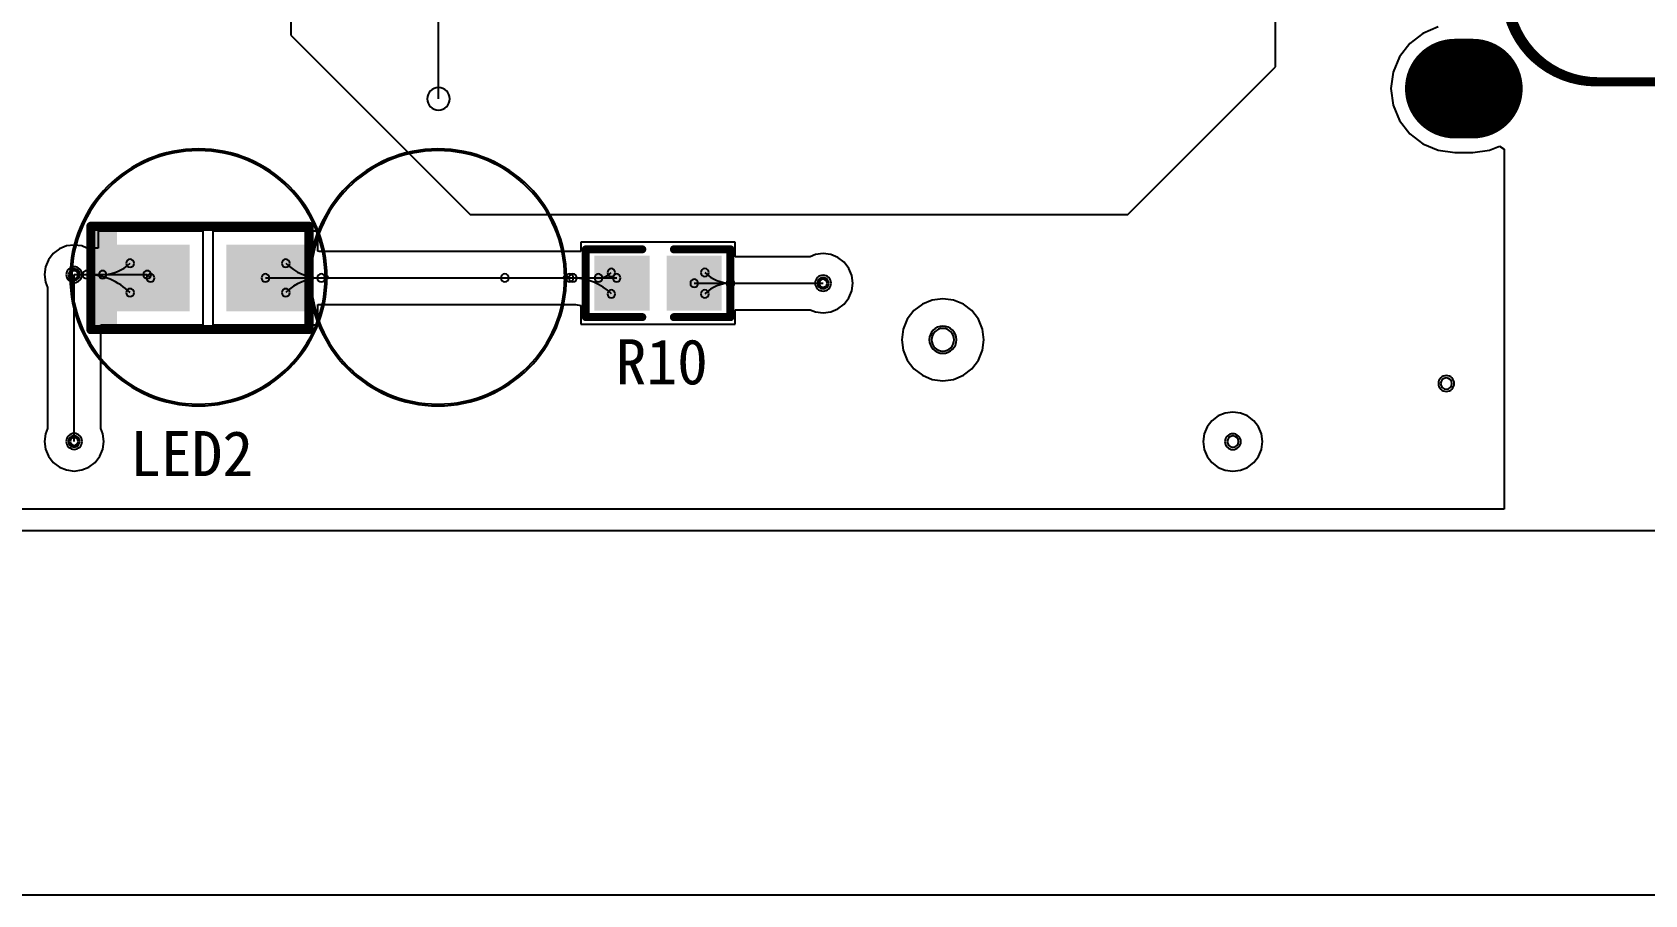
# Model space of a CAD drawing. Header units: inches. Extents: x 32166 to 34772, y 2386 to 4229.
# Drawn here: x 33985.4 to 34139.5, y 3771.9 to 3854.3 of the extents above; entities that cross this region are included whole.
import ezdxf

# ---------------------------------------------------------------- set-up
doc = ezdxf.new("R2010")
doc.units = ezdxf.units.IN
doc.header["$LTSCALE"] = 0.64311
doc.header["$MEASUREMENT"] = 0
for name, color, linetype in [('KEEPOUTLAYER', 6, 'CONTINUOUS'), ('MULTILAYER', 9, 'CONTINUOUS'), ('TOPLAYER', 1, 'CONTINUOUS'), ('TOPOVERLAY', 2, 'CONTINUOUS'), ('TOPPASTE', 8, 'CONTINUOUS'), ('TOPSOLDER', 216, 'CONTINUOUS')]:
    doc.layers.add(name, color=color, linetype=linetype)
doc.styles.get("Standard").update_dxf_attribs({"font": 'txt', "width": 0.8})

msp = doc.modelspace()

# ---------------------------------------------------------------- linework, layer by layer
at = {"layer": 'KEEPOUTLAYER'}
for p, q in [((34024.19, 3847.99), (34024.19, 3871.66)), ((32893.17, 3806.73), (34340.37, 3806.73)), ((32893.17, 3771.91), (34340.37, 3771.91))]:
    msp.add_line(p, q, dxfattribs=at)
for start, end in [(0, 180), (180, 0)]:
    msp.add_arc((34024.19, 3847.99), 1.08, start, end, dxfattribs=at)
at = {"layer": 'MULTILAYER', "const_width": 8.64}
msp.add_lwpolyline([(34121.33, 3848.96), (34123.06, 3848.96)], dxfattribs=at)
at = {"layer": 'MULTILAYER', "const_width": 4.32}
for points in [[(34121.33, 3851.12, 1), (34121.33, 3846.8, 1)], [(34123.06, 3851.12, 1), (34123.06, 3846.8, 1)]]:
    msp.add_lwpolyline(points, format="xyb", close=True, dxfattribs=at)
at = {"layer": 'MULTILAYER'}
for centre, radius, start, end in [((33989.37, 3831.18), 0.54, 0, 180), ((33989.37, 3831.18), 0.54, 180, 0), ((34060.95, 3830.36), 0.54, 0, 180), ((34060.95, 3830.36), 0.54, 180, 0), ((34072.4, 3824.96), 1.08, 0, 180), ((34072.4, 3824.96), 1.08, 180, 0), ((34120.52, 3820.77), 0.54, 0, 180), ((34120.52, 3820.77), 0.54, 180, 0), ((33989.36, 3815.24), 0.54, 0, 180), ((33989.36, 3815.24), 0.54, 180, 0), ((34100.12, 3815.22), 0.54, 0, 180), ((34100.12, 3815.22), 0.54, 180, 0)]:
    msp.add_arc(centre, radius, start, end, dxfattribs=at)
at = {"layer": 'TOPLAYER'}
for p, q in [((34104.19, 3851.05), (34104.19, 3911.84)), ((34010.06, 3856.42), (34010.06, 3854.08)), ((34119.75, 3854.85), (34118.28, 3854.24)), ((34010.06, 3854.08), (34027.21, 3836.93)), ((34117.02, 3853.27), (34116.05, 3852.01)), ((34118.28, 3854.24), (34117.02, 3853.27)), ((34116.05, 3852.01), (34115.44, 3850.54)), ((34090.07, 3836.93), (34103.42, 3850.28)), ((34103.42, 3850.28), (34104.19, 3851.05)), ((34115.44, 3850.54), (34115.23, 3848.96)), ((34115.23, 3848.96), (34115.44, 3847.38)), ((34115.44, 3847.38), (34116.05, 3845.91)), ((34116.05, 3845.91), (34117.02, 3844.64)), ((34117.02, 3844.64), (34118.28, 3843.68)), ((34118.28, 3843.68), (34119.75, 3843.07)), ((34119.75, 3843.07), (34121.33, 3842.86)), ((34121.33, 3842.86), (34123.06, 3842.86)), ((34123.06, 3842.86), (34124.64, 3843.07)), ((34124.64, 3843.07), (34125.6, 3843.46)), ((34125.6, 3843.46), (34126.05, 3843.16)), ((34126.05, 3843.16), (34126.05, 3808.77)), ((34027.21, 3836.93), (34090.07, 3836.93)), ((34001.68, 3835.34), (33991.65, 3835.34)), ((33991.65, 3835.34), (33991.65, 3833.72)), ((34001.68, 3826.39), (34001.68, 3835.34)), ((34012.66, 3835.34), (34002.62, 3835.34)), ((34002.62, 3835.34), (34002.62, 3826.39)), ((34012.66, 3833.42), (34012.66, 3835.34)), ((33987.36, 3833.19), (33986.91, 3832.6)), ((33987.95, 3833.64), (33987.36, 3833.19)), ((33988.63, 3833.92), (33987.95, 3833.64)), ((33989.37, 3834.01), (33988.63, 3833.92)), ((33990.1, 3833.92), (33989.37, 3834.01)), ((33990.59, 3833.72), (33990.1, 3833.92)), ((33991.65, 3833.72), (33990.59, 3833.72)), ((34012.79, 3833.4), (34012.66, 3833.42)), ((34037.8, 3833.4), (34012.79, 3833.4)), ((34052.56, 3834.28), (34037.8, 3834.28)), ((34037.8, 3834.28), (34037.8, 3833.4)), ((34052.56, 3832.89), (34052.56, 3834.28)), ((34060.95, 3833.19), (34060.22, 3833.1)), ((34061.68, 3833.1), (34060.95, 3833.19)), ((33986.63, 3831.92), (33986.53, 3831.18)), ((33986.91, 3832.6), (33986.63, 3831.92)), ((34059.73, 3832.89), (34052.56, 3832.89)), ((34060.22, 3833.1), (34059.73, 3832.89)), ((34062.37, 3832.81), (34061.68, 3833.1)), ((34062.95, 3832.36), (34062.37, 3832.81)), ((34063.4, 3831.78), (34062.95, 3832.36)), ((34063.69, 3831.09), (34063.4, 3831.78)), ((33986.53, 3831.18), (33986.63, 3830.45)), ((33986.63, 3830.45), (33986.83, 3829.96)), ((33989.37, 3815.24), (33989.37, 3831.18)), ((33989.37, 3831.18), (33996.35, 3831.18)), ((33996.35, 3831.18), (33996.67, 3830.87)), ((34007.64, 3830.87), (34036.71, 3830.87)), ((34030.53, 3830.87), (34036.71, 3830.87)), ((34036.71, 3830.87), (34041.22, 3830.87)), ((34048.64, 3830.36), (34060.95, 3830.36)), ((34063.78, 3830.36), (34063.69, 3831.09)), ((34063.69, 3829.63), (34063.78, 3830.36)), ((33986.83, 3829.96), (33986.83, 3816.47)), ((34062.95, 3828.36), (34063.4, 3828.95)), ((34063.4, 3828.95), (34063.69, 3829.63)), ((34071.38, 3828.75), (34070.44, 3828.36)), ((34072.4, 3828.88), (34071.38, 3828.75)), ((34073.41, 3828.75), (34072.4, 3828.88)), ((34074.36, 3828.36), (34073.41, 3828.75)), ((34012.66, 3828.31), (34012.79, 3828.33)), ((34012.66, 3826.39), (34012.66, 3828.31)), ((34012.79, 3828.33), (34037.27, 3828.33)), ((34037.27, 3828.33), (34037.8, 3828.23)), ((34037.8, 3828.23), (34037.8, 3826.44)), ((34052.56, 3826.44), (34052.56, 3827.83)), ((34052.56, 3827.83), (34059.73, 3827.83)), ((34059.73, 3827.83), (34060.22, 3827.63)), ((34060.22, 3827.63), (34060.95, 3827.53)), ((34060.95, 3827.53), (34061.68, 3827.63)), ((34061.68, 3827.63), (34062.37, 3827.91)), ((34062.37, 3827.91), (34062.95, 3828.36)), ((34069.62, 3827.74), (34069, 3826.92)), ((34070.44, 3828.36), (34069.62, 3827.74)), ((34075.17, 3827.74), (34074.36, 3828.36)), ((34075.79, 3826.92), (34075.17, 3827.74)), ((33991.9, 3816.46), (33991.9, 3826.39)), ((33991.9, 3826.39), (34001.68, 3826.39)), ((34002.62, 3826.39), (34012.66, 3826.39)), ((34037.8, 3826.44), (34052.56, 3826.44)), ((34068.61, 3825.98), (34068.48, 3824.96)), ((34069, 3826.92), (34068.61, 3825.98)), ((34076.19, 3825.98), (34075.79, 3826.92)), ((34076.32, 3824.96), (34076.19, 3825.98)), ((34068.48, 3824.96), (34068.61, 3823.95)), ((34068.61, 3823.95), (34069, 3823)), ((34075.79, 3823), (34076.19, 3823.95)), ((34076.19, 3823.95), (34076.32, 3824.96)), ((34069, 3823), (34069.62, 3822.19)), ((34075.17, 3822.19), (34075.79, 3823)), ((34069.62, 3822.19), (34070.44, 3821.57)), ((34070.44, 3821.57), (34071.38, 3821.17)), ((34071.38, 3821.17), (34072.4, 3821.04)), ((34072.4, 3821.04), (34073.41, 3821.17)), ((34073.41, 3821.17), (34074.36, 3821.57)), ((34074.36, 3821.57), (34075.17, 3822.19)), ((34099.38, 3817.95), (34098.7, 3817.67)), ((34100.12, 3818.05), (34099.38, 3817.95)), ((34100.85, 3817.95), (34100.12, 3818.05)), ((34101.53, 3817.67), (34100.85, 3817.95)), ((33986.83, 3816.47), (33986.63, 3815.98)), ((33992.1, 3815.98), (33991.9, 3816.46)), ((34097.66, 3816.63), (34097.38, 3815.95)), ((34098.11, 3817.22), (34097.66, 3816.63)), ((34098.7, 3817.67), (34098.11, 3817.22)), ((34102.12, 3817.22), (34101.53, 3817.67)), ((34102.57, 3816.63), (34102.12, 3817.22)), ((34102.85, 3815.95), (34102.57, 3816.63)), ((33986.63, 3815.98), (33986.53, 3815.24)), ((33986.53, 3815.24), (33986.63, 3814.51)), ((33989.36, 3815.24), (33989.37, 3815.24)), ((33992.2, 3815.24), (33992.1, 3815.98)), ((33992.1, 3814.51), (33992.2, 3815.24)), ((34097.38, 3815.95), (34097.29, 3815.22)), ((34097.29, 3815.22), (34097.38, 3814.48)), ((34102.95, 3815.22), (34102.85, 3815.95)), ((34102.85, 3814.48), (34102.95, 3815.22)), ((33986.63, 3814.51), (33986.91, 3813.83)), ((33986.91, 3813.83), (33987.36, 3813.24)), ((33987.36, 3813.24), (33987.95, 3812.79)), ((33990.78, 3812.79), (33991.37, 3813.24)), ((33991.37, 3813.24), (33991.82, 3813.83)), ((33991.82, 3813.83), (33992.1, 3814.51)), ((34097.38, 3814.48), (34097.66, 3813.8)), ((34097.66, 3813.8), (34098.11, 3813.21)), ((34098.11, 3813.21), (34098.7, 3812.76)), ((34101.53, 3812.76), (34102.12, 3813.21)), ((34102.12, 3813.21), (34102.57, 3813.8)), ((34102.57, 3813.8), (34102.85, 3814.48)), ((33987.95, 3812.79), (33988.63, 3812.51)), ((33988.63, 3812.51), (33989.36, 3812.41)), ((33989.36, 3812.41), (33990.1, 3812.51)), ((33990.1, 3812.51), (33990.78, 3812.79)), ((34098.7, 3812.76), (34099.38, 3812.48)), ((34099.38, 3812.48), (34100.12, 3812.38)), ((34100.12, 3812.38), (34100.85, 3812.48)), ((34100.85, 3812.48), (34101.53, 3812.76)), ((34126.05, 3808.77), (33890.21, 3808.77))]:
    msp.add_line(p, q, dxfattribs=at)
at = {"layer": 'TOPLAYER', "const_width": 8.64}
msp.add_lwpolyline([(34121.33, 3848.96), (34123.06, 3848.96)], dxfattribs=at)
at = {"layer": 'TOPLAYER', "const_width": 4.32}
for points in [[(34121.33, 3851.12, 1), (34121.33, 3846.8, 1)], [(34123.06, 3851.12, 1), (34123.06, 3846.8, 1)]]:
    msp.add_lwpolyline(points, format="xyb", close=True, dxfattribs=at)
at = {"layer": 'TOPLAYER'}
for centre, radius, start, end in [((33989.37, 3831.18), 0.54, 0, 180), ((33992.09, 3834.9), 3.71, 270, 315), ((33994.71, 3832.27), 0.378, 0, 180), ((33994.71, 3832.27), 0.378, 180, 0), ((34009.59, 3832.27), 0.378, 0, 180), ((34009.59, 3832.27), 0.378, 180, 0), ((34012.98, 3835.66), 4.8, 225, 270), ((34040.71, 3831.38), 0.378, 0, 180), ((34040.71, 3831.38), 0.378, 0, 180), ((34049.65, 3831.38), 0.378, 0, 180), ((34049.65, 3831.38), 0.378, 0, 180), ((33989.37, 3831.18), 0.54, 180, 0), ((33989.37, 3831.18), 0.378, 0, 180), ((33989.37, 3831.18), 0.378, 0, 180), ((33989.37, 3831.18), 0.378, 180, 0), ((33989.37, 3831.18), 0.378, 180, 0), ((33990.55, 3831.18), 0.378, 0, 180), ((33990.55, 3831.18), 0.378, 180, 0), ((33990.55, 3825.3), 5.88, 45, 90), ((33992.09, 3831.18), 0.378, 0, 180), ((33992.09, 3831.18), 0.378, 180, 0), ((33996.35, 3831.18), 0.378, 0, 180), ((33996.35, 3831.18), 0.378, 0, 180), ((33996.35, 3831.18), 0.378, 180, 0), ((33996.35, 3831.18), 0.378, 180, 0), ((33996.67, 3830.87), 0.378, 0, 180), ((33996.67, 3830.87), 0.378, 180, 0), ((34007.64, 3830.87), 0.378, 0, 180), ((34007.64, 3830.87), 0.378, 180, 0), ((34012.98, 3826.07), 4.8, 90, 135), ((34012.98, 3830.87), 0.378, 0, 180), ((34012.98, 3830.87), 0.378, 0, 180), ((34012.98, 3830.87), 0.378, 180, 0), ((34012.98, 3830.87), 0.378, 180, 0), ((34030.53, 3830.87), 0.378, 0, 180), ((34030.53, 3830.87), 0.378, 180, 0), ((34036.71, 3830.87), 0.378, 0, 180), ((34036.71, 3830.87), 0.378, 0, 180), ((34036.71, 3830.87), 0.378, 0, 180), ((34036.71, 3830.87), 0.378, 180, 0), ((34036.71, 3830.87), 0.378, 180, 0), ((34036.71, 3830.87), 0.378, 180, 0), ((34037.04, 3830.87), 0.378, 0, 180), ((34037.04, 3830.87), 0.378, 0, 180), ((34037.04, 3830.87), 0.378, 180, 0), ((34037.04, 3830.87), 0.378, 180, 0), ((34037.04, 3825.67), 5.19, 44.9999, 89.9999), ((34037.04, 3825.67), 5.19, 44.9999, 89.9999), ((34039.47, 3830.87), 0.378, 0, 180), ((34039.47, 3830.87), 0.378, 0, 180), ((34039.47, 3830.87), 0.378, 180, 0), ((34039.47, 3830.87), 0.378, 180, 0), ((34039.47, 3832.62), 1.75, 270.0001, 315.0001), ((34039.47, 3832.62), 1.75, 270.0001, 315.0001), ((34040.71, 3831.38), 0.378, 180, 0), ((34040.71, 3831.38), 0.378, 180, 0), ((34041.22, 3830.87), 0.378, 0, 180), ((34041.22, 3830.87), 0.378, 180, 0), ((34048.64, 3830.36), 0.378, 0, 180), ((34048.64, 3830.36), 0.378, 180, 0), ((34049.65, 3831.38), 0.378, 180, 0), ((34049.65, 3831.38), 0.378, 180, 0), ((34052.11, 3833.83), 3.47, 225, 270), ((34052.11, 3833.83), 3.47, 225, 270), ((34052.11, 3826.89), 3.47, 90, 135), ((34052.11, 3826.89), 3.47, 90, 135), ((34052.11, 3830.36), 0.378, 0, 180), ((34052.11, 3830.36), 0.378, 0, 180), ((34052.11, 3830.36), 0.378, 0, 180), ((34052.11, 3830.36), 0.378, 0, 180), ((34052.11, 3830.36), 0.378, 180, 0), ((34052.11, 3830.36), 0.378, 180, 0), ((34052.11, 3830.36), 0.378, 180, 0), ((34052.11, 3830.36), 0.378, 180, 0), ((34060.95, 3830.36), 0.54, 0, 180), ((34060.95, 3830.36), 0.54, 180, 0), ((34060.95, 3830.36), 0.378, 0, 180), ((34060.95, 3830.36), 0.378, 180, 0), ((33994.71, 3829.46), 0.378, 0, 180), ((33994.71, 3829.46), 0.378, 180, 0), ((34009.59, 3829.46), 0.378, 0, 180), ((34009.59, 3829.46), 0.378, 180, 0), ((34040.71, 3829.34), 0.378, 0, 180), ((34040.71, 3829.34), 0.378, 0, 180), ((34040.71, 3829.34), 0.378, 180, 0), ((34040.71, 3829.34), 0.378, 180, 0), ((34049.65, 3829.34), 0.378, 0, 180), ((34049.65, 3829.34), 0.378, 0, 180), ((34049.65, 3829.34), 0.378, 180, 0), ((34049.65, 3829.34), 0.378, 180, 0), ((34072.4, 3824.96), 1.08, 0, 180), ((34072.4, 3824.96), 1.08, 180, 0), ((34120.52, 3820.77), 0.54, 0, 180), ((34120.52, 3820.77), 0.54, 180, 0), ((33989.36, 3815.24), 0.54, 0, 180), ((33989.36, 3815.24), 0.54, 180, 0), ((33989.37, 3815.24), 0.378, 0, 180), ((33989.36, 3815.24), 0.378, 0, 180), ((33989.37, 3815.24), 0.378, 0, 180), ((33989.37, 3815.24), 0.378, 180, 0), ((33989.36, 3815.24), 0.378, 180, 0), ((33989.37, 3815.24), 0.378, 180, 0), ((34100.12, 3815.22), 0.54, 0, 180), ((34100.12, 3815.22), 0.54, 180, 0)]:
    msp.add_arc(centre, radius, start, end, dxfattribs=at)
for points in [[(33999.96, 3833.61), (33993.37, 3833.61), (33999.96, 3828.12), (33993.37, 3828.12)], [(34010.93, 3833.61), (34004.35, 3833.61), (34010.93, 3828.12), (34004.35, 3828.12)], [(34039.53, 3828.17), (34043.92, 3828.17), (34039.53, 3832.56), (34043.92, 3832.56)], [(34046.44, 3828.17), (34050.83, 3828.17), (34046.44, 3832.56), (34050.83, 3832.56)]]:
    msp.add_solid(points, dxfattribs=at)
at = {"layer": 'TOPOVERLAY', "const_width": 0.878}
for points in [[(34134.82, 3849.61, -0.414214), (34126.18, 3858.25)], [(34135.03, 3849.61, -0.414214), (34126.39, 3858.25)]]:
    msp.add_lwpolyline(points, format="xyb", dxfattribs=at)
at = {"layer": 'TOPOVERLAY'}
for points, const_width in [([(34134.82, 3849.61), (34302.43, 3849.61)], 0.878), ([(33990.96, 3825.93), (33990.96, 3835.8)], 0.878), ([(33990.96, 3835.8), (33999.19, 3835.8)], 0.878), ([(33999.19, 3835.8), (34003.58, 3835.8)], 0.878), ([(34003.58, 3835.8), (34011.81, 3835.8)], 0.878), ([(34011.81, 3825.93), (34011.81, 3835.8)], 0.878), ([(34038.27, 3833.6), (34043.67, 3833.6)], 0.768), ([(34038.27, 3827.12), (34038.27, 3833.6)], 0.768), ([(34046.69, 3833.6), (34052.09, 3833.6)], 0.768), ([(34052.09, 3827.12), (34052.09, 3833.6)], 0.768), ([(34038.27, 3827.12), (34043.67, 3827.12)], 0.768), ([(34046.69, 3827.12), (34052.09, 3827.12)], 0.768), ([(33990.96, 3825.93), (33999.19, 3825.93)], 0.878), ([(33999.19, 3825.93), (34003.58, 3825.93)], 0.878), ([(34003.58, 3825.93), (34011.81, 3825.93)], 0.878)]:
    msp.add_lwpolyline(points, dxfattribs=dict(at, const_width=const_width))
for points, const_width in [([(34134.82, 3849.83, 1), (34134.82, 3849.39, 1)], 0.439), ([(34134.82, 3849.83, 1), (34134.82, 3849.39, 1)], 0.439), ([(34135.03, 3849.83, 1), (34135.03, 3849.39, 1)], 0.439), ([(33990.74, 3835.8, 1), (33991.18, 3835.8, 1)], 0.439), ([(33990.74, 3835.8, 1), (33991.18, 3835.8, 1)], 0.439), ([(33998.97, 3835.8, 1), (33999.41, 3835.8, 1)], 0.439), ([(33998.97, 3835.8, 1), (33999.41, 3835.8, 1)], 0.439), ([(34003.36, 3835.8, 1), (34003.8, 3835.8, 1)], 0.439), ([(34003.36, 3835.8, 1), (34003.8, 3835.8, 1)], 0.439), ([(34011.59, 3835.8, 1), (34012.03, 3835.8, 1)], 0.439), ([(34011.59, 3835.8, 1), (34012.03, 3835.8, 1)], 0.439), ([(34038.27, 3833.79, 1), (34038.27, 3833.41, 1)], 0.384), ([(34038.27, 3833.79, 1), (34038.27, 3833.41, 1)], 0.384), ([(34043.67, 3833.79, 1), (34043.67, 3833.41, 1)], 0.384), ([(34046.69, 3833.79, 1), (34046.69, 3833.41, 1)], 0.384), ([(34052.09, 3833.79, 1), (34052.09, 3833.41, 1)], 0.384), ([(34052.09, 3833.79, 1), (34052.09, 3833.41, 1)], 0.384), ([(34038.27, 3827.31, 1), (34038.27, 3826.93, 1)], 0.384), ([(34038.27, 3827.31, 1), (34038.27, 3826.93, 1)], 0.384), ([(34043.67, 3827.31, 1), (34043.67, 3826.93, 1)], 0.384), ([(34046.69, 3827.31, 1), (34046.69, 3826.93, 1)], 0.384), ([(34052.09, 3827.31, 1), (34052.09, 3826.93, 1)], 0.384), ([(34052.09, 3827.31, 1), (34052.09, 3826.93, 1)], 0.384), ([(33990.74, 3825.93, 1), (33991.18, 3825.93, 1)], 0.439), ([(33990.74, 3825.93, 1), (33991.18, 3825.93, 1)], 0.439), ([(33998.97, 3825.93, 1), (33999.41, 3825.93, 1)], 0.439), ([(33998.97, 3825.93, 1), (33999.41, 3825.93, 1)], 0.439), ([(34003.36, 3825.93, 1), (34003.8, 3825.93, 1)], 0.439), ([(34003.36, 3825.93, 1), (34003.8, 3825.93, 1)], 0.439), ([(34011.59, 3825.93, 1), (34012.03, 3825.93, 1)], 0.439), ([(34011.59, 3825.93, 1), (34012.03, 3825.93, 1)], 0.439)]:
    msp.add_lwpolyline(points, format="xyb", close=True, dxfattribs=dict(at, const_width=const_width))
for centre, radius, start, end in [((34001.25, 3830.92), 12.28, 0, 180), ((34001.25, 3830.92), 12.12, 0, 180), ((34024.14, 3830.92), 12.28, 0, 180), ((34024.14, 3830.92), 12.12, 0, 180), ((33988.97, 3830.92), 0.108, 0, 180), ((33988.97, 3830.92), 0.108, 180, 0), ((34001.25, 3830.92), 12.28, 180, 0), ((33989.12, 3830.92), 0.108, 0, 180), ((33989.12, 3830.92), 0.108, 180, 0), ((34001.25, 3830.92), 12.12, 180, 0), ((34011.87, 3830.92), 0.137, 0, 180), ((34011.87, 3830.92), 0.137, 180, 0), ((34024.14, 3830.92), 12.28, 180, 0), ((34012.02, 3830.92), 0.137, 0, 180), ((34012.02, 3830.92), 0.137, 180, 0), ((34024.14, 3830.92), 12.12, 180, 0), ((34013.37, 3830.92), 0.108, 0, 180), ((34013.37, 3830.92), 0.108, 180, 0), ((34013.53, 3830.92), 0.108, 0, 180), ((34013.53, 3830.92), 0.108, 180, 0), ((34036.27, 3830.92), 0.137, 0, 180), ((34036.27, 3830.92), 0.137, 180, 0), ((34036.42, 3830.92), 0.137, 0, 180), ((34036.42, 3830.92), 0.137, 180, 0)]:
    msp.add_arc(centre, radius, start, end, dxfattribs=at)
msp.add_solid([(33991.03, 3825.93), (33993.45, 3825.93), (33991.03, 3835.81), (33993.45, 3835.81)], dxfattribs=at)
at = {"layer": 'TOPPASTE'}
for points in [[(33999.96, 3833.61), (33993.37, 3833.61), (33999.96, 3828.12), (33993.37, 3828.12)], [(34010.93, 3833.61), (34004.35, 3833.61), (34010.93, 3828.12), (34004.35, 3828.12)], [(34039.53, 3828.17), (34043.92, 3828.17), (34039.53, 3832.56), (34043.92, 3832.56)], [(34046.44, 3828.17), (34050.83, 3828.17), (34046.44, 3832.56), (34050.83, 3832.56)]]:
    msp.add_solid(points, dxfattribs=at)
at = {"layer": 'TOPSOLDER', "const_width": 9.52}
msp.add_lwpolyline([(34121.33, 3848.96), (34123.06, 3848.96)], dxfattribs=at)
at = {"layer": 'TOPSOLDER', "const_width": 4.76}
for points in [[(34121.33, 3851.34, 1), (34121.33, 3846.58, 1)], [(34123.06, 3851.34, 1), (34123.06, 3846.58, 1)]]:
    msp.add_lwpolyline(points, format="xyb", close=True, dxfattribs=at)
at = {"layer": 'TOPSOLDER'}
for centre, radius, start, end in [((33989.37, 3831.18), 0.759, 0, 180), ((33989.37, 3831.18), 0.759, 180, 0), ((34060.95, 3830.36), 0.759, 0, 180), ((34060.95, 3830.36), 0.759, 180, 0), ((34072.4, 3824.96), 1.3, 0, 180), ((34072.4, 3824.96), 1.3, 180, 0), ((34120.52, 3820.77), 0.759, 0, 180), ((34120.52, 3820.77), 0.759, 180, 0), ((33989.36, 3815.24), 0.759, 0, 180), ((33989.36, 3815.24), 0.759, 180, 0), ((34100.12, 3815.22), 0.759, 0, 180), ((34100.12, 3815.22), 0.759, 180, 0)]:
    msp.add_arc(centre, radius, start, end, dxfattribs=at)
for points in [[(34000.4, 3834.05), (33992.93, 3834.05), (34000.4, 3827.68), (33992.93, 3827.68)], [(34011.37, 3834.05), (34003.91, 3834.05), (34011.37, 3827.68), (34003.91, 3827.68)], [(34039.09, 3827.73), (34044.36, 3827.73), (34039.09, 3833), (34044.36, 3833)], [(34046, 3827.73), (34051.27, 3827.73), (34046, 3833), (34051.27, 3833)]]:
    msp.add_solid(points, dxfattribs=at)

# ---------------------------------------------------------------- texts
at = {"layer": 'TOPOVERLAY'}
for s, p in [('R10', (34041.12, 3820.69)), ('LED2', (33994.72, 3811.92))]:
    msp.add_text(s, height=4.32, rotation=360, dxfattribs=at).set_placement(p)

doc.saveas('drawing.dxf')
